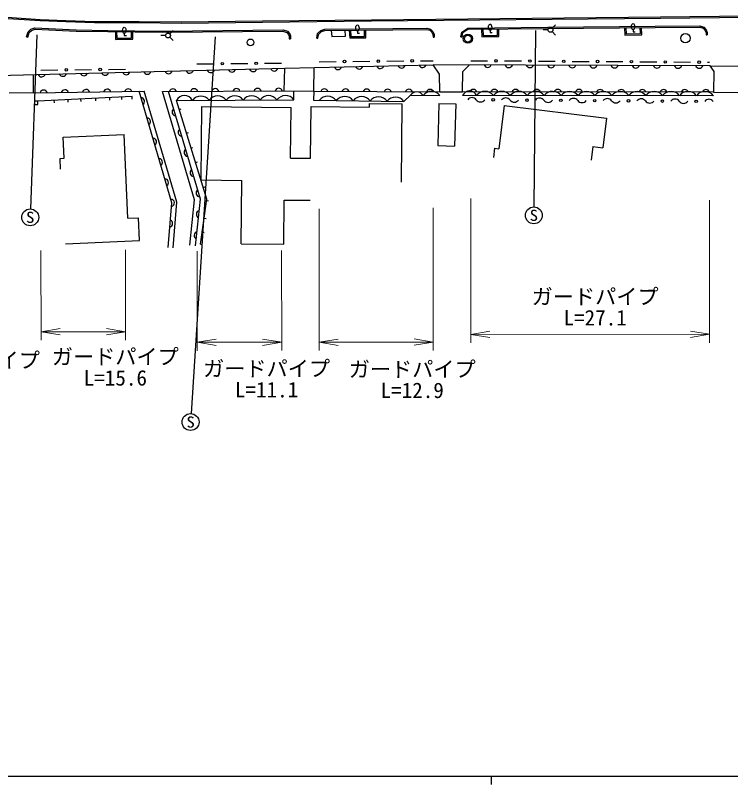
# Model space of a CAD drawing. Units: millimetres, scale not verified. Extents: x 40000 to 680000, y 20000 to 380000.
# Drawn here: x 111782 to 196314, y 204000 to 294966 of the extents above; entities that cross this region are included whole.
import ezdxf
from ezdxf.enums import TextEntityAlignment as Align

# ---------------------------------------------------------------- set-up
doc = ezdxf.new("R2010")
doc.units = ezdxf.units.MM
doc.header["$LTSCALE"] = 1000
doc.linetypes.add('DASHED', pattern=[7.5, 6, -1.5])
for name, color, linetype, lineweight in [('M-BGD', 7, 'Continuous', 25), ('M-BGD-EXST', 7, 'Continuous', 25), ('M-STR-HTXT', 7, 'Continuous', 13), ('M-STR-STRC', 7, 'Continuous', 25), ('M-TTL-BAND', 7, 'Continuous', 25)]:
    doc.layers.add(name, color=color, linetype=linetype, lineweight=lineweight)
doc.styles.add('ＭＳ ゴシック', font='')
doc.styles.get('ＭＳ ゴシック').set_extended_font_data('MS Gothic')

# ---------------------------------------------------------------- blocks, each defined once
blk = doc.blocks.new('open_arrow')
at = {"color": 0, "linetype": 'Continuous', "lineweight": -2}
blk.add_lwpolyline([(7.5, 1.25), (0, 0), (7.5, -1.25)], dxfattribs=at)

msp = doc.modelspace()

# ---------------------------------------------------------------- linework, layer by layer
at = {"layer": 'M-BGD'}
for p, q in [((113101, 292438), (113276, 293019)), ((113245, 292395), (113408, 292937)), ((113276, 293019), (113608, 293331)), ((113408, 292937), (113686, 293198)), ((113608, 293331), (114096, 293485)), ((113686, 293198), (114115, 293333)), ((114096, 293485), (118954, 293251)), ((114115, 293333), (118949, 293101)), ((118949, 293101), (122719, 293047)), ((118954, 293251), (122722, 293197)), ((122719, 293047), (129141, 292962)), ((122722, 293197), (129142, 293112)), ((123601, 293035), (123628, 292108)), ((123751, 293033), (123774, 292260)), ((125500, 292285), (125504, 293010)), ((125649, 292137), (125654, 293008)), ((129141, 292962), (143393, 293102)), ((129142, 293112), (143415, 293252)), ((143393, 293102), (143854, 292956)), ((143415, 293252), (143939, 293087)), ((143854, 292956), (144076, 292703)), ((143939, 293087), (144209, 292778)), ((147506, 292828), (147890, 293192)), ((147644, 292752), (147969, 293060)), ((147890, 293192), (148344, 293336)), ((147969, 293060), (148368, 293187)), ((148344, 293336), (160418, 293452)), ((148368, 293187), (160401, 293302)), ((149120, 293194), (149166, 292454)), ((150781, 292501), (150762, 293210)), ((151234, 293214), (151293, 292298)), ((151384, 293216), (151434, 292450)), ((153033, 292468), (153034, 293231)), ((153183, 292320), (153184, 293233)), ((160401, 293302), (160771, 293212)), ((160418, 293452), (160853, 293347)), ((160771, 293212), (160990, 292962)), ((160853, 293347), (161113, 293050)), ((160990, 292962), (161129, 292716)), ((161113, 293050), (161278, 292758)), ((164447, 292445), (164543, 292973)), ((164543, 292973), (165262, 293467)), ((165309, 293317), (164680, 292885)), ((165262, 293467), (174713, 293574)), ((165309, 293317), (174714, 293424)), ((166875, 293335), (166907, 292419)), ((167025, 293337), (167052, 292572)), ((168775, 292604), (168758, 293357)), ((168928, 292457), (168908, 293358)), ((174713, 293574), (187386, 293685)), ((174714, 293424), (187387, 293535)), ((183777, 293504), (183818, 292638)), ((183927, 293505), (183961, 292790)), ((185654, 292815), (185632, 293520)), ((185808, 292667), (185782, 293521)), ((187386, 293685), (192683, 293738)), ((187387, 293535), (192660, 293588)), ((192660, 293588), (193058, 293460)), ((192683, 293738), (193147, 293589)), ((193058, 293460), (193290, 293172)), ((193147, 293589), (193420, 293249)), ((193290, 293172), (193406, 292898)), ((193420, 293249), (193556, 292928)), ((193556, 292928), (193557, 292660)), ((113101, 292438), (113245, 292395)), ((123628, 292108), (125649, 292137)), ((123774, 292260), (125500, 292285)), ((144076, 292703), (144133, 292527)), ((144133, 292527), (144144, 292187)), ((144144, 292187), (144294, 292192)), ((144209, 292778), (144282, 292553)), ((144282, 292553), (144294, 292192)), ((147395, 292284), (147506, 292828)), ((147395, 292284), (147541, 292254)), ((147541, 292254), (147644, 292752)), ((149166, 292454), (150781, 292501)), ((151293, 292298), (153183, 292320)), ((151434, 292450), (153033, 292468)), ((161129, 292716), (161143, 292383)), ((161143, 292383), (161293, 292389)), ((161278, 292758), (161293, 292389)), ((164447, 292445), (164595, 292418)), ((164595, 292418), (164680, 292885)), ((166907, 292419), (168928, 292457)), ((167052, 292572), (168775, 292604)), ((183818, 292638), (185808, 292667)), ((183961, 292790), (185654, 292815)), ((193406, 292898), (193407, 292660)), ((193407, 292660), (193557, 292660)), ((137237, 289262), (139237, 289281)), ((141237, 289299), (143237, 289317)), ((147677, 289486), (149677, 289505)), ((151677, 289523), (153677, 289542)), ((155677, 289560), (157677, 289578)), ((159677, 289597), (161149, 289610)), ((165593, 289611), (167592, 289598)), ((169592, 289585), (171592, 289572)), ((173592, 289559), (175592, 289545)), ((177592, 289532), (179592, 289519)), ((181592, 289506), (183592, 289493)), ((185592, 289480), (187592, 289467)), ((189592, 289454), (191592, 289440)), ((193592, 289427), (193800, 289426)), ((103493, 287713), (143629, 288712)), ((114795, 288506), (116795, 288525)), ((118795, 288543), (120795, 288561)), ((122795, 288580), (124795, 288598)), ((133237, 289225), (135237, 289244)), ((143549, 286058), (143629, 288712)), ((143629, 288712), (161163, 289129)), ((147048, 285987), (147105, 288794)), ((161894, 288028), (161163, 289129)), ((193891, 289000), (161163, 289129)), ((164655, 288334), (165467, 289112)), ((193851, 289001), (194344, 288319)), ((193891, 289000), (219050, 288745)), ((113876, 287971), (113867, 285811)), ((161951, 285906), (161894, 288028)), ((164644, 285912), (164655, 288334)), ((194344, 288319), (194278, 285896)), ((113867, 285811), (127008, 286006)), ((130283, 272803), (126394, 285997)), ((130881, 272863), (127008, 286006)), ((129157, 285960), (143549, 286058)), ((132944, 273159), (129157, 285960)), ((133649, 273224), (129880, 285965)), ((144698, 284993), (144689, 286035)), ((147048, 285987), (147035, 284930)), ((147048, 285987), (161951, 285906)), ((194278, 285896), (164644, 285912)), ((114054, 284835), (114054, 284431)), ((114446, 284835), (114054, 284835)), ((125584, 285360), (114446, 284835)), ((114447, 284431), (114446, 284835)), ((116387, 284629), (116373, 284926)), ((118034, 284707), (118020, 285004)), ((119549, 284778), (119535, 285075)), ((121291, 284860), (121277, 285157)), ((122958, 284939), (122944, 285236)), ((124358, 285005), (124344, 285302)), ((125598, 285063), (125584, 285360)), ((130816, 284902), (144698, 284993)), ((134398, 273251), (130816, 284902)), ((147035, 284930), (157708, 284792)), ((157708, 284792), (158472, 285534)), ((158472, 285534), (161966, 285491)), ((194278, 285469), (164644, 285485)), ((114054, 284431), (114447, 284431)), ((131145, 283833), (131373, 283903)), ((133725, 275511), (133819, 284204)), ((133819, 284204), (144364, 284090)), ((144310, 278098), (144375, 284090)), ((146680, 278072), (146747, 284191)), ((146747, 284191), (153645, 284117)), ((153645, 284117), (153649, 284555)), ((153649, 284555), (157514, 284513)), ((157414, 275255), (157514, 284513)), ((169556, 284302), (168921, 279192)), ((169559, 284302), (181651, 282799)), ((181651, 282799), (181216, 279301)), ((132006, 281030), (132234, 281100)), ((117446, 280572), (124626, 280897)), ((117559, 278080), (117446, 280572)), ((125073, 270983), (124626, 280897)), ((132544, 279280), (132772, 279350)), ((180050, 279446), (179849, 277834)), ((180050, 279446), (181216, 279301)), ((168412, 279255), (168275, 278158)), ((168412, 279255), (168921, 279192)), ((117056, 278057), (117559, 278080)), ((117115, 276768), (117056, 278057)), ((133074, 277558), (133302, 277628)), ((144310, 278098), (146680, 278072)), ((133725, 275511), (138547, 275459)), ((138466, 267947), (138547, 275459)), ((133976, 274624), (134204, 274694)), ((132392, 267791), (132944, 273159)), ((133083, 267720), (133649, 273224)), ((133644, 267908), (134398, 273251)), ((134374, 273080), (134610, 273047)), ((143496, 267893), (143553, 273129)), ((143553, 273129), (146627, 273096)), ((129825, 267521), (130283, 272803)), ((130413, 267470), (130881, 272863)), ((125073, 270983), (126318, 271039)), ((126440, 268341), (126318, 271039)), ((134077, 270977), (134313, 270944)), ((133846, 269340), (134082, 269306)), ((117713, 267947), (126440, 268341)), ((133644, 267908), (133880, 267875)), ((138466, 267947), (143496, 267893))]:
    msp.add_line(p, q, dxfattribs=at)
at = {"layer": 'M-BGD', "linetype": 'DASHED'}
for p, q in [((113867, 285811), (111030, 285772)), ((143549, 286058), (147048, 285987)), ((161951, 285906), (164644, 285912)), ((194278, 285896), (197168, 285827)), ((161834, 284555), (161691, 279563)), ((161834, 284555), (163819, 284498)), ((163819, 284498), (163677, 279506)), ((161691, 279563), (163677, 279506))]:
    msp.add_line(p, q, dxfattribs=at)
at = {"layer": 'M-BGD'}
for centre, radius in [((139569, 291773), 400), ((165264, 292213), 550), ((165264, 292213), 400), ((190975, 292260), 550), ((136237, 289253), 150), ((140237, 289290), 150), ((150677, 289514), 150), ((154677, 289551), 150), ((158677, 289588), 150), ((168592, 289591), 150), ((172592, 289565), 150), ((176592, 289539), 150), ((180592, 289513), 150), ((184592, 289486), 150), ((188592, 289460), 150), ((192592, 289434), 150), ((117795, 288534), 150), ((121795, 288571), 150), ((168249, 284972), 150), ((172249, 284944), 150), ((176249, 284916), 150), ((180249, 284888), 150), ((184249, 284860), 150), ((188249, 284832), 150), ((192249, 284804), 150)]:
    msp.add_circle(centre, radius, dxfattribs=at)
for centre, radius, start, end in [((129879, 288509), 439, 199.91779, 342.93334), ((132379, 288571), 439, 199.91779, 342.93334), ((134878, 288633), 439, 199.91779, 342.93334), ((137377, 288695), 439, 199.91779, 342.93334), ((139876, 288758), 439, 199.91779, 342.93334), ((142376, 288820), 439, 199.91779, 342.93334), ((149913, 289000), 439, 199.85506, 342.87061), ((152412, 289060), 439, 199.85506, 342.87061), ((154912, 289119), 439, 199.85506, 342.87061), ((157411, 289179), 439, 199.85506, 342.87061), ((159910, 289238), 439, 199.85506, 342.87061), ((167602, 289243), 439, 198.26781, 341.28335), ((170102, 289233), 439, 198.26781, 341.28335), ((172602, 289223), 439, 198.26781, 341.28335), ((175102, 289214), 439, 198.26781, 341.28335), ((177602, 289204), 439, 198.26781, 341.28335), ((180102, 289194), 439, 198.26781, 341.28335), ((182602, 289184), 439, 198.26781, 341.28335), ((185102, 289174), 439, 198.26781, 341.28335), ((187602, 289164), 439, 198.26781, 341.28335), ((190102, 289155), 439, 198.26781, 341.28335), ((192602, 289145), 439, 198.26781, 341.28335), ((114884, 288136), 439, 199.91779, 342.93334), ((117383, 288198), 439, 199.91779, 342.93334), ((119883, 288260), 439, 199.91779, 342.93334), ((122382, 288322), 439, 199.91779, 342.93334), ((124881, 288384), 439, 199.91779, 342.93334), ((127380, 288447), 439, 199.91779, 342.93334), ((115119, 285690), 439, 19.34262, 162.35817), ((117619, 285727), 439, 19.34262, 162.35817), ((120119, 285764), 439, 19.34262, 162.35817), ((122618, 285802), 439, 19.34262, 162.35817), ((125118, 285839), 439, 19.34262, 162.35817), ((130408, 285829), 439, 18.88287, 161.89842), ((132908, 285846), 439, 18.88287, 161.89842), ((135407, 285863), 439, 18.88287, 161.89842), ((137907, 285880), 439, 18.88287, 161.89842), ((140407, 285897), 439, 18.88287, 161.89842), ((142907, 285914), 439, 18.88287, 161.89842), ((148297, 285841), 439, 18.1788, 161.19434), ((150797, 285827), 439, 18.1788, 161.19434), ((153297, 285814), 439, 18.1788, 161.19434), ((155797, 285800), 439, 18.1788, 161.19434), ((158297, 285786), 439, 18.1788, 161.19434), ((159205, 285002), 906, 32.78594, 143.99043), ((160966, 284742), 1250, 36.84015, 143.10035), ((160797, 285773), 439, 18.1788, 161.19434), ((165461, 285142), 886, 22.68572, 157.25485), ((165894, 285772), 439, 18.46247, 161.47802), ((167277, 284733), 1250, 36.84015, 143.10035), ((168394, 285771), 439, 18.46247, 161.47802), ((169277, 284732), 1250, 36.84015, 143.10035), ((171277, 284731), 1250, 36.84015, 143.10035), ((170894, 285769), 439, 18.46247, 161.47802), ((173277, 284730), 1250, 36.84015, 143.10035), ((173394, 285768), 439, 18.46247, 161.47802), ((175277, 284729), 1250, 36.84015, 143.10035), ((175894, 285767), 439, 18.46247, 161.47802), ((177277, 284728), 1250, 36.84015, 143.10035), ((178394, 285765), 439, 18.46247, 161.47802), ((179277, 284727), 1250, 36.84015, 143.10035), ((181277, 284726), 1250, 36.84015, 143.10035), ((180894, 285764), 439, 18.46247, 161.47802), ((183277, 284725), 1250, 36.84015, 143.10035), ((183394, 285763), 439, 18.46247, 161.47802), ((185277, 284724), 1250, 36.84015, 143.10035), ((185894, 285761), 439, 18.46247, 161.47802), ((187277, 284723), 1250, 36.84015, 143.10035), ((188394, 285760), 439, 18.46247, 161.47802), ((189277, 284722), 1250, 36.84015, 143.10035), ((191277, 284721), 1250, 36.84015, 143.10035), ((190894, 285759), 439, 18.46247, 161.47802), ((193277, 284720), 1250, 36.84015, 143.10035), ((193394, 285758), 439, 18.46247, 161.47802), ((126606, 284786), 439, 304.91217, 87.92772), ((131760, 284450), 1047, 26.33335, 154.42194), ((133703, 284171), 1250, 37.24755, 143.50775), ((135703, 284184), 1250, 37.24755, 143.50775), ((137703, 284197), 1250, 37.24755, 143.50775), ((139703, 284210), 1250, 37.24755, 143.50775), ((141703, 284223), 1250, 37.24755, 143.50775), ((143703, 284237), 1250, 37.24755, 143.50775), ((148699, 284158), 1250, 36.13302, 142.39323), ((150699, 284132), 1250, 36.13302, 142.39323), ((152699, 284107), 1250, 36.13302, 142.39323), ((154699, 284081), 1250, 36.13302, 142.39323), ((156699, 284055), 1250, 36.13302, 142.39323), ((165747, 284614), 625, 36.46978, 142.72998), ((166752, 285357), 625, 216.46978, 322.72998), ((169746, 284586), 625, 36.46978, 142.72998), ((170752, 285329), 625, 216.46978, 322.72998), ((173746, 284559), 625, 36.46978, 142.72998), ((174752, 285302), 625, 216.46978, 322.72998), ((177746, 284531), 625, 36.46978, 142.72998), ((178751, 285274), 625, 216.46978, 322.72998), ((181746, 284503), 625, 36.46978, 142.72998), ((182751, 285246), 625, 216.46978, 322.72998), ((185746, 284475), 625, 36.46978, 142.72998), ((186751, 285218), 625, 216.46978, 322.72998), ((189746, 284447), 625, 36.46978, 142.72998), ((190751, 285190), 625, 216.46978, 322.72998), ((193746, 284419), 625, 36.46978, 142.72998), ((130743, 283540), 439, 124.97215, 267.98769), ((127313, 282388), 439, 304.91217, 87.92772), ((131452, 281143), 439, 124.97215, 267.98769), ((128019, 279990), 439, 304.91217, 87.92772), ((132161, 278745), 439, 124.97215, 267.98769), ((128726, 277592), 439, 304.91217, 87.92772), ((132870, 276348), 439, 124.97215, 267.98769), ((129433, 275194), 439, 304.91217, 87.92772), ((133579, 273951), 439, 124.97215, 267.98769), ((130139, 272796), 439, 283.88136, 87.92772), ((133605, 271436), 439, 102.62523, 245.64077), ((129931, 270358), 439, 283.53852, 66.55407), ((133350, 268949), 439, 102.62523, 245.64077)]:
    msp.add_arc(centre, radius, start, end, dxfattribs=at)
at = {"layer": 'M-BGD-EXST'}
for p, q in [((175223, 293453), (175627, 293858)), ((130023, 292790), (130428, 293195)), ((152207, 293099), (152210, 292849)), ((167886, 293187), (167888, 292937)), ((167888, 292937), (168138, 292939)), ((173244, 293171), (173066, 272319)), ((174734, 293250), (174161, 293250)), ((175223, 293048), (175628, 292643)), ((184789, 293261), (184791, 293011)), ((184791, 293011), (185041, 293014)), ((114301, 292664), (113569, 272081)), ((124651, 292819), (124654, 292569)), ((124654, 292569), (124904, 292571)), ((129534, 292587), (128961, 292587)), ((130023, 292385), (130428, 291980)), ((135400, 292419), (132553, 247875)), ((152210, 292849), (152460, 292851))]:
    msp.add_line(p, q, dxfattribs=at)
for centre, radius in [((175020, 293250), 286), ((129820, 292587), 286), ((113533, 271082), 1000), ((173058, 271319), 1000), ((132489, 246877), 1000)]:
    msp.add_circle(centre, radius, dxfattribs=at)
for centre in [(152204, 293474), (167882, 293562), (184785, 293636), (124648, 293194)]:
    msp.add_ellipse(centre, major_axis=(-4, 375), ratio=0.533333, dxfattribs=at)
at = {"layer": 'M-STR-HTXT'}
for p, q in [((165601, 273303), (165610, 256237)), ((193808, 273117), (193817, 256252)), ((147686, 272093), (147695, 255321)), ((161159, 272217), (161168, 255328)), ((114806, 267156), (114812, 256545)), ((124806, 267248), (124812, 256551)), ((133249, 267077), (133255, 255313)), ((143249, 267169), (143255, 255319)), ((114811, 257545), (124811, 257551)), ((165610, 257237), (193817, 257252)), ((133255, 256313), (143254, 256319)), ((147695, 256321), (161167, 256328))]:
    msp.add_line(p, q, dxfattribs=at)
at = {"layer": 'M-STR-STRC'}
for p, q in [((109140, 294851), (114707, 294494)), ((153854, 294457), (188019, 294781)), ((188019, 294781), (203523, 294966)), ((188021, 294631), (203525, 294816)), ((109131, 294701), (114699, 294344)), ((114699, 294344), (117726, 294225)), ((114707, 294494), (117731, 294375)), ((117726, 294225), (121118, 294110)), ((117731, 294375), (121121, 294260)), ((121118, 294110), (126425, 294105)), ((121121, 294260), (126426, 294255)), ((126425, 294105), (131410, 294044)), ((126426, 294255), (131410, 294194)), ((131410, 294194), (140989, 294303)), ((131410, 294044), (140990, 294153)), ((140989, 294303), (153854, 294457)), ((140990, 294153), (153855, 294307)), ((153855, 294307), (188021, 294631))]:
    msp.add_line(p, q, dxfattribs=at)
at = {"layer": 'M-TTL-BAND'}
for p, q in [((40000, 205000), (579000, 205000)), ((168000, 205000), (168000, 204000))]:
    msp.add_line(p, q, dxfattribs=at)

# ---------------------------------------------------------------- block references
at = {"layer": 'M-STR-HTXT', "xscale": 300, "yscale": 300}
for p in [(114811, 257545), (165610, 257237), (133255, 256313), (147695, 256321)]:
    msp.add_blockref('open_arrow', p, dxfattribs=at)
at = {"layer": 'M-STR-HTXT', "xscale": 300, "yscale": 300, "rotation": 180}
for p in [(124811, 257551), (193817, 257252), (143254, 256319), (161167, 256328)]:
    msp.add_blockref('open_arrow', p, dxfattribs=at)

# ---------------------------------------------------------------- texts
at = {"layer": 'M-BGD-EXST', "style": 'ＭＳ ゴシック', "width": 1.1}
for p in [(173058, 271319), (113533, 271082), (132489, 246877)]:
    msp.add_text('S', height=1320, rotation=0.03, dxfattribs=at).set_placement(p, align=Align.MIDDLE_CENTER)
at = {"layer": 'M-STR-HTXT', "style": 'ＭＳ ゴシック'}
for s, p in [('ガードパイプ', (180301, 260245)), ('L=27.1', (180303, 257745)), ('ガードパイプ', (123594, 253137)), ('ガードパイプ', (107179, 252715)), ('ガードパイプ', (141469, 251735)), ('ガードパイプ', (158682, 251658)), ('L=15.6', (123595, 250637)), ('L=11.1', (141470, 249235)), ('L=12.9', (158683, 249158))]:
    msp.add_text(s, height=1833, rotation=0.03, dxfattribs=at).set_placement(p, align=Align.BOTTOM_CENTER)

doc.saveas('drawing.dxf')
